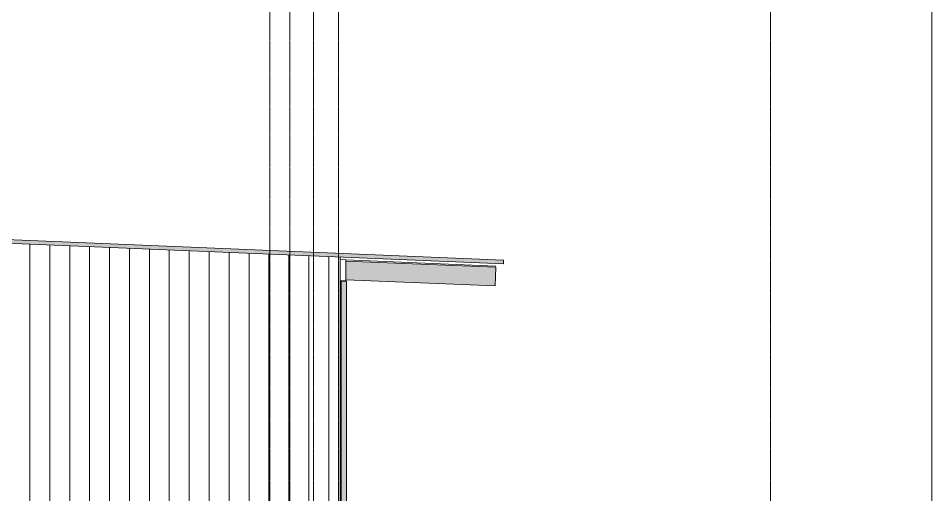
# Model space of a CAD drawing. Header units: inches. Extents: x -55396 to -733, y -290 to 853.
# Drawn here: x -19410.6 to -19043.7, y 250.7 to 442.1 of the extents above; entities that cross this region are included whole.
import ezdxf

# ---------------------------------------------------------------- set-up
doc = ezdxf.new("R2010")
doc.units = ezdxf.units.IN
doc.header["$MEASUREMENT"] = 0
doc.linetypes.add('Grid Line 1_2_', pattern=[0.875, 0.5, -0.125, 0.125, -0.125])
for name, color, linetype, lineweight in [('A-CLNG', 13, 'Continuous', 9), ('A-GLAZ-CWMG', 51, 'Continuous', 9), ('A-ROOF', 132, 'Continuous', 9), ('A-WALL-PATT', 111, 'Continuous', 25), ('G-ANNO-SYMB', 111, 'Continuous', 9), ('L-SITE-WALL', 31, 'Continuous', 9), ('S-BEAM', 12, 'Continuous', 9), ('S-GRID', 1, 'Continuous', 9)]:
    doc.layers.add(name, color=color, linetype=linetype, lineweight=lineweight)

# ---------------------------------------------------------------- blocks, each defined once
blk = doc.blocks.new('Rectangular Mullion - Profile_Polycarbonate_Upper and left-1106668-Section 7')
at = {"layer": 'A-GLAZ-CWMG'}
blk.add_hatch(color=256, dxfattribs=at).paths.add_polyline_path([(22370.68, 191.28), (22372.8, 191.28), (22372.8, 336.5), (22370.68, 336.5), (22370.68, 193.61)], flags=0)
for p, q in [((22370.68, 336.5), (22372.8, 336.5)), ((22370.68, 191.28), (22370.68, 336.5)), ((22372.8, 336.5), (22372.8, 191.28)), ((22372.8, 191.28), (22370.68, 191.28))]:
    blk.add_line(p, q, dxfattribs=at)
blk = doc.blocks.new('Dimension Lumber - 5_5 x 7_5 Glulam-1168851-Section 7')
at = {"layer": 'S-BEAM'}
blk.add_hatch(color=256, dxfattribs=at).paths.add_polyline_path([(22432.47, 334.6), (22432.78, 342.09), (22372.56, 344.6), (22372.56, 337.09), (22414.26, 335.36)], flags=0)
for p, q in [((22372.56, 344.6), (22432.78, 342.09)), ((22432.78, 342.09), (22432.47, 334.6)), ((22372.56, 337.09), (22432.47, 334.6))]:
    blk.add_line(p, q, dxfattribs=at)

msp = doc.modelspace()

# ---------------------------------------------------------------- hatches: boundary and pattern name
at = {"layer": 'A-ROOF', "lineweight": 5}
msp.add_hatch(color=256, dxfattribs=at).paths.add_polyline_path([(-19215.75, 343.42), (-19215.75, 344.92), (-20531.1, 399.73), (-20531.1, 398.23), (-19237.29, 344.32)], flags=0)
at = {"layer": 'A-WALL-PATT', "lineweight": 9}
h = msp.add_hatch(dxfattribs=at)
h.set_pattern_fill('FP_19', color=256, style=0, pattern_type=2)
h.set_pattern_definition([(90, (22306.069, 0), (-8, 5e-16), [])])
h.paths.add_polyline_path([(-19301.5, 241.37), (-19301.8, 241.45), (-19301.53, 241.46)], flags=0)
h.paths.add_polyline_path([(-20529.75, 192), (-19313.25, 192), (-19313.25, 241.75), (-19311.25, 241.75), (-19311.19, 193.37), (-19311.06, 193.44), (-19303.45, 193.44), (-19303.45, 240.83), (-19302.02, 240.83), (-19302.02, 241.37), (-19301.5, 241.37), (-19301.5, 240.83), (-19299.55, 240.83), (-19299.55, 192), (-19281.25, 192), (-19281.25, 346.15), (-20266.37, 387.2), (-20266.37, 238.94), (-20529.75, 238.94), (-20529.75, 193.61)], flags=0)
h.paths.add_polyline_path([(-19308.93, 238.52), (-19309.44, 238.6), (-19309.91, 239.05), (-19309.91, 241.37), (-19309.4, 241.37), (-19309.34, 239), (-19308.86, 238.6)], flags=0)
h.paths.add_polyline_path([(-19314.7, 239.46), (-19314.7, 239.54), (-19314.25, 240), (-19314.18, 243.5), (-19298.75, 242.63), (-19298.72, 239.97), (-19298.81, 240), (-19298.81, 242.63), (-19314.19, 243.43), (-19314.25, 239.91)], flags=0)
h.paths.add_polyline_path([(-19302.37, 241.45), (-19309.73, 241.45), (-19309.73, 241.55), (-19302.1, 241.55), (-19302.1, 241.45), (-19302.28, 241.45)], flags=0)

# ---------------------------------------------------------------- linework, layer by layer
at = {"layer": 'A-CLNG'}
for p, q in [((-19281.25, 345.2), (-19278.99, 345.1)), ((-19278.99, 336.59), (-19278.99, 345.1)), ((-19278.99, 336.59), (-19281.25, 336.69))]:
    msp.add_line(p, q, dxfattribs=at)
at = {"layer": 'A-ROOF'}
for p, q in [((-20531.1, 399.73), (-19215.75, 344.92)), ((-19215.75, 343.42), (-20531.1, 398.23)), ((-19215.75, 344.92), (-19215.75, 343.42))]:
    msp.add_line(p, q, dxfattribs=at)
at = {"layer": 'G-ANNO-SYMB'}
msp.add_line((-19043.71, 545.16), (-19043.71, -79.66), dxfattribs=at)
at = {"layer": 'L-SITE-WALL'}
msp.add_line((-19281.25, 192), (-19281.25, 346.15), dxfattribs=at)
at = {"layer": 'S-BEAM'}
msp.add_line((-19278.99, 345.1), (-19218.75, 342.59), dxfattribs=at)
at = {"layer": 'S-GRID', "linetype": 'Grid Line 1_2_'}
for p, q in [((-19309.5, -132), (-19309.5, 648.66)), ((-19301.5, -132), (-19301.5, 648.66)), ((-19292, -132), (-19292, 648.66)), ((-19292, -132), (-19292, 648.66)), ((-19282, -132), (-19282, 648.66)), ((-19108.5, -132), (-19108.5, 648.66)), ((-19108.5, -132), (-19108.5, 648.66))]:
    msp.add_line(p, q, dxfattribs=at)

# ---------------------------------------------------------------- block references
at = {"layer": 'A-GLAZ-CWMG'}
msp.add_blockref('Rectangular Mullion - Profile_Polycarbonate_Upper and left-1106668-Section 7', (-41651.55, 0), dxfattribs=at)
at = {"layer": 'S-BEAM'}
msp.add_blockref('Dimension Lumber - 5_5 x 7_5 Glulam-1168851-Section 7', (-41651.55, 0), dxfattribs=at)

doc.saveas('drawing.dxf')
